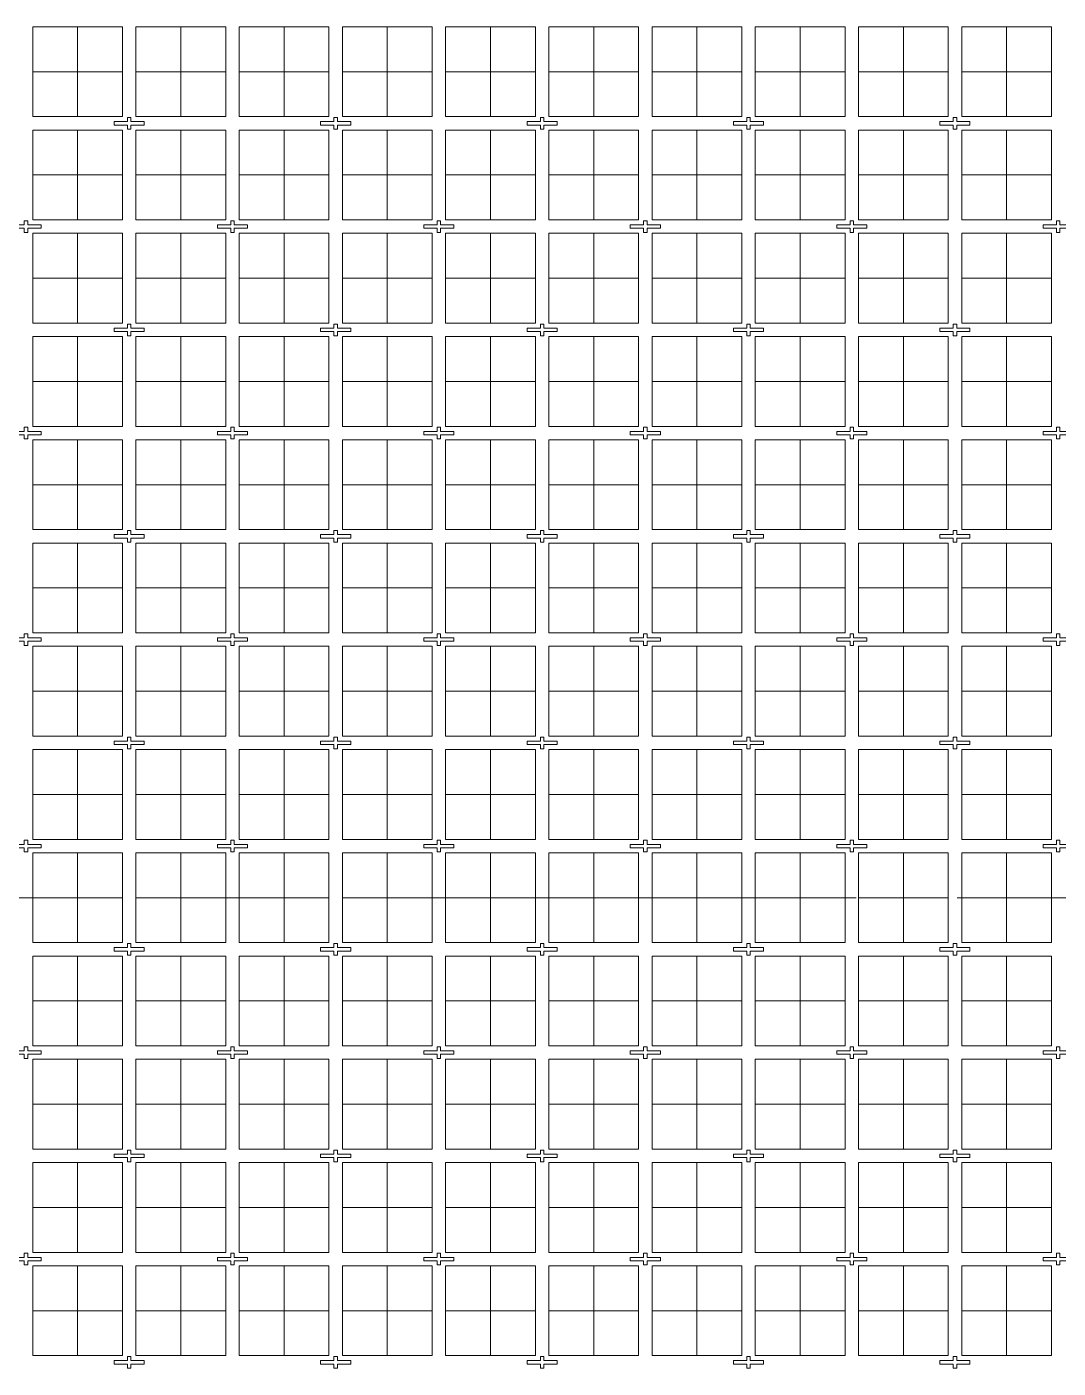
# Model space of a CAD drawing. Extents: x 1030 to 1169, y -270 to -166.
# Drawn here: x 1121.41 to 1144.39, y -235.06 to -205.18 of the extents above; entities that cross this region are included whole.
import ezdxf

# ---------------------------------------------------------------- set-up
doc = ezdxf.new("R2010")
doc.units = 0
doc.header["$LTSCALE"] = 3
doc.header["$MEASUREMENT"] = 0
for name, pattern in [('CENTER', [2, 1.25, -0.25, 0.25, -0.25]), ('HIDDEN', [0.375, 0.25, -0.125]), ('PHANTOM', [2.5, 1.25, -0.25, 0.25, -0.25, 0.25, -0.25])]:
    doc.linetypes.add(name, pattern=pattern)
for name, color, linetype, lineweight in [('CLIN', 1, 'CENTER', 15), ('FULL METAL', 33, 'HIDDEN', 15), ('PHANTOM', 5, 'PHANTOM', 15)]:
    doc.layers.add(name, color=color, linetype=linetype, lineweight=lineweight)

msp = doc.modelspace()

# ---------------------------------------------------------------- linework, layer by layer
at = {"layer": 'CLIN'}
for p, q in [((1122.5382, -205.1839), (1122.5382, -207.1839)), ((1124.8382, -205.1839), (1124.8382, -207.1839)), ((1127.1382, -205.1839), (1127.1382, -207.1839)), ((1129.4382, -205.1839), (1129.4382, -207.1839)), ((1131.7382, -205.1839), (1131.7382, -207.1839)), ((1134.0382, -205.1839), (1134.0382, -207.1839)), ((1136.3382, -205.1839), (1136.3382, -207.1839)), ((1138.6382, -205.1839), (1138.6382, -207.1839)), ((1140.9382, -205.1839), (1140.9382, -207.1839)), ((1143.2382, -205.1839), (1143.2382, -207.1839)), ((1123.5382, -206.1839), (1121.5382, -206.1839)), ((1125.8382, -206.1839), (1123.8382, -206.1839)), ((1128.1382, -206.1839), (1126.1382, -206.1839)), ((1130.4382, -206.1839), (1128.4382, -206.1839)), ((1132.7382, -206.1839), (1130.7382, -206.1839)), ((1135.0382, -206.1839), (1133.0382, -206.1839)), ((1137.3382, -206.1839), (1135.3382, -206.1839)), ((1139.6382, -206.1839), (1137.6382, -206.1839)), ((1141.9382, -206.1839), (1139.9382, -206.1839)), ((1144.2382, -206.1839), (1142.2382, -206.1839)), ((1122.5382, -207.4839), (1122.5382, -209.4839)), ((1124.8382, -207.4839), (1124.8382, -209.4839)), ((1127.1382, -207.4839), (1127.1382, -209.4839)), ((1129.4382, -207.4839), (1129.4382, -209.4839)), ((1131.7382, -207.4839), (1131.7382, -209.4839)), ((1134.0382, -207.4839), (1134.0382, -209.4839)), ((1136.3382, -207.4839), (1136.3382, -209.4839)), ((1138.6382, -207.4839), (1138.6382, -209.4839)), ((1140.9382, -207.4839), (1140.9382, -209.4839)), ((1143.2382, -207.4839), (1143.2382, -209.4839)), ((1123.5382, -208.4839), (1121.5382, -208.4839)), ((1125.8382, -208.4839), (1123.8382, -208.4839)), ((1128.1382, -208.4839), (1126.1382, -208.4839)), ((1130.4382, -208.4839), (1128.4382, -208.4839)), ((1132.7382, -208.4839), (1130.7382, -208.4839)), ((1135.0382, -208.4839), (1133.0382, -208.4839)), ((1137.3382, -208.4839), (1135.3382, -208.4839)), ((1139.6382, -208.4839), (1137.6382, -208.4839)), ((1141.9382, -208.4839), (1139.9382, -208.4839)), ((1144.2382, -208.4839), (1142.2382, -208.4839)), ((1122.5382, -209.7839), (1122.5382, -211.7839)), ((1124.8382, -209.7839), (1124.8382, -211.7839)), ((1127.1382, -209.7839), (1127.1382, -211.7839)), ((1129.4382, -209.7839), (1129.4382, -211.7839)), ((1131.7382, -209.7839), (1131.7382, -211.7839)), ((1134.0382, -209.7839), (1134.0382, -211.7839)), ((1136.3382, -209.7839), (1136.3382, -211.7839)), ((1138.6382, -209.7839), (1138.6382, -211.7839)), ((1140.9382, -209.7839), (1140.9382, -211.7839)), ((1143.2382, -209.7839), (1143.2382, -211.7839)), ((1123.5382, -210.7839), (1121.5382, -210.7839)), ((1125.8382, -210.7839), (1123.8382, -210.7839)), ((1128.1382, -210.7839), (1126.1382, -210.7839)), ((1130.4382, -210.7839), (1128.4382, -210.7839)), ((1132.7382, -210.7839), (1130.7382, -210.7839)), ((1135.0382, -210.7839), (1133.0382, -210.7839)), ((1137.3382, -210.7839), (1135.3382, -210.7839)), ((1139.6382, -210.7839), (1137.6382, -210.7839)), ((1141.9382, -210.7839), (1139.9382, -210.7839)), ((1144.2382, -210.7839), (1142.2382, -210.7839)), ((1122.5382, -212.0839), (1122.5382, -214.0839)), ((1124.8382, -212.0839), (1124.8382, -214.0839)), ((1127.1382, -212.0839), (1127.1382, -214.0839)), ((1129.4382, -212.0839), (1129.4382, -214.0839)), ((1131.7382, -212.0839), (1131.7382, -214.0839)), ((1134.0382, -212.0839), (1134.0382, -214.0839)), ((1136.3382, -212.0839), (1136.3382, -214.0839)), ((1138.6382, -212.0839), (1138.6382, -214.0839)), ((1140.9382, -212.0839), (1140.9382, -214.0839)), ((1143.2382, -212.0839), (1143.2382, -214.0839)), ((1123.5382, -213.0839), (1121.5382, -213.0839)), ((1125.8382, -213.0839), (1123.8382, -213.0839)), ((1128.1382, -213.0839), (1126.1382, -213.0839)), ((1130.4382, -213.0839), (1128.4382, -213.0839)), ((1132.7382, -213.0839), (1130.7382, -213.0839)), ((1135.0382, -213.0839), (1133.0382, -213.0839)), ((1137.3382, -213.0839), (1135.3382, -213.0839)), ((1139.6382, -213.0839), (1137.6382, -213.0839)), ((1141.9382, -213.0839), (1139.9382, -213.0839)), ((1144.2382, -213.0839), (1142.2382, -213.0839)), ((1122.5382, -214.3839), (1122.5382, -216.3839)), ((1124.8382, -214.3839), (1124.8382, -216.3839)), ((1127.1382, -214.3839), (1127.1382, -216.3839)), ((1129.4382, -214.3839), (1129.4382, -216.3839)), ((1131.7382, -214.3839), (1131.7382, -216.3839)), ((1134.0382, -214.3839), (1134.0382, -216.3839)), ((1136.3382, -214.3839), (1136.3382, -216.3839)), ((1138.6382, -214.3839), (1138.6382, -216.3839)), ((1140.9382, -214.3839), (1140.9382, -216.3839)), ((1143.2382, -214.3839), (1143.2382, -216.3839)), ((1123.5382, -215.3839), (1121.5382, -215.3839)), ((1125.8382, -215.3839), (1123.8382, -215.3839)), ((1128.1382, -215.3839), (1126.1382, -215.3839)), ((1130.4382, -215.3839), (1128.4382, -215.3839)), ((1132.7382, -215.3839), (1130.7382, -215.3839)), ((1135.0382, -215.3839), (1133.0382, -215.3839)), ((1137.3382, -215.3839), (1135.3382, -215.3839)), ((1139.6382, -215.3839), (1137.6382, -215.3839)), ((1141.9382, -215.3839), (1139.9382, -215.3839)), ((1144.2382, -215.3839), (1142.2382, -215.3839)), ((1122.5382, -216.6839), (1122.5382, -218.6839)), ((1124.8382, -216.6839), (1124.8382, -218.6839)), ((1127.1382, -216.6839), (1127.1382, -218.6839)), ((1129.4382, -216.6839), (1129.4382, -218.6839)), ((1131.7382, -216.6839), (1131.7382, -218.6839)), ((1134.0382, -216.6839), (1134.0382, -218.6839)), ((1136.3382, -216.6839), (1136.3382, -218.6839)), ((1138.6382, -216.6839), (1138.6382, -218.6839)), ((1140.9382, -216.6839), (1140.9382, -218.6839)), ((1143.2382, -216.6839), (1143.2382, -218.6839)), ((1123.5382, -217.6839), (1121.5382, -217.6839)), ((1125.8382, -217.6839), (1123.8382, -217.6839)), ((1128.1382, -217.6839), (1126.1382, -217.6839)), ((1130.4382, -217.6839), (1128.4382, -217.6839)), ((1132.7382, -217.6839), (1130.7382, -217.6839)), ((1135.0382, -217.6839), (1133.0382, -217.6839)), ((1137.3382, -217.6839), (1135.3382, -217.6839)), ((1139.6382, -217.6839), (1137.6382, -217.6839)), ((1141.9382, -217.6839), (1139.9382, -217.6839)), ((1144.2382, -217.6839), (1142.2382, -217.6839)), ((1122.5382, -218.9839), (1122.5382, -220.9839)), ((1124.8382, -218.9839), (1124.8382, -220.9839)), ((1127.1382, -218.9839), (1127.1382, -220.9839)), ((1129.4382, -218.9839), (1129.4382, -220.9839)), ((1131.7382, -218.9839), (1131.7382, -220.9839)), ((1134.0382, -218.9839), (1134.0382, -220.9839)), ((1136.3382, -218.9839), (1136.3382, -220.9839)), ((1138.6382, -218.9839), (1138.6382, -220.9839)), ((1140.9382, -218.9839), (1140.9382, -220.9839)), ((1143.2382, -218.9839), (1143.2382, -220.9839)), ((1123.5382, -219.9839), (1121.5382, -219.9839)), ((1125.8382, -219.9839), (1123.8382, -219.9839)), ((1128.1382, -219.9839), (1126.1382, -219.9839)), ((1130.4382, -219.9839), (1128.4382, -219.9839)), ((1132.7382, -219.9839), (1130.7382, -219.9839)), ((1135.0382, -219.9839), (1133.0382, -219.9839)), ((1137.3382, -219.9839), (1135.3382, -219.9839)), ((1139.6382, -219.9839), (1137.6382, -219.9839)), ((1141.9382, -219.9839), (1139.9382, -219.9839)), ((1144.2382, -219.9839), (1142.2382, -219.9839)), ((1122.5382, -221.2839), (1122.5382, -223.2839)), ((1124.8382, -221.2839), (1124.8382, -223.2839)), ((1127.1382, -221.2839), (1127.1382, -223.2839)), ((1129.4382, -221.2839), (1129.4382, -223.2839)), ((1131.7382, -221.2839), (1131.7382, -223.2839)), ((1134.0382, -221.2839), (1134.0382, -223.2839)), ((1136.3382, -221.2839), (1136.3382, -223.2839)), ((1138.6382, -221.2839), (1138.6382, -223.2839)), ((1140.9382, -221.2839), (1140.9382, -223.2839)), ((1143.2382, -221.2839), (1143.2382, -223.2839)), ((1123.5382, -222.2839), (1121.5382, -222.2839)), ((1125.8382, -222.2839), (1123.8382, -222.2839)), ((1128.1382, -222.2839), (1126.1382, -222.2839)), ((1130.4382, -222.2839), (1128.4382, -222.2839)), ((1132.7382, -222.2839), (1130.7382, -222.2839)), ((1135.0382, -222.2839), (1133.0382, -222.2839)), ((1137.3382, -222.2839), (1135.3382, -222.2839)), ((1139.6382, -222.2839), (1137.6382, -222.2839)), ((1141.9382, -222.2839), (1139.9382, -222.2839)), ((1144.2382, -222.2839), (1142.2382, -222.2839)), ((1122.5382, -223.5839), (1122.5382, -225.5839)), ((1124.8382, -223.5839), (1124.8382, -225.5839)), ((1127.1382, -223.5839), (1127.1382, -225.5839)), ((1129.4382, -223.5839), (1129.4382, -225.5839)), ((1131.7382, -223.5839), (1131.7382, -225.5839)), ((1134.0382, -223.5839), (1134.0382, -225.5839)), ((1136.3382, -223.5839), (1136.3382, -225.5839)), ((1138.6382, -223.5839), (1138.6382, -225.5839)), ((1140.9382, -223.5839), (1140.9382, -225.5839)), ((1143.2382, -223.5839), (1143.2382, -225.5839)), ((1157.8882, -224.5839), (1038.8882, -224.5839)), ((1123.5382, -224.5839), (1121.5382, -224.5839)), ((1125.8382, -224.5839), (1123.8382, -224.5839)), ((1128.1382, -224.5839), (1126.1382, -224.5839)), ((1130.4382, -224.5839), (1128.4382, -224.5839)), ((1132.7382, -224.5839), (1130.7382, -224.5839)), ((1135.0382, -224.5839), (1133.0382, -224.5839)), ((1137.3382, -224.5839), (1135.3382, -224.5839)), ((1139.6382, -224.5839), (1137.6382, -224.5839)), ((1141.9382, -224.5839), (1139.9382, -224.5839)), ((1144.2382, -224.5839), (1142.2382, -224.5839)), ((1122.5382, -227.8839), (1122.5382, -225.8839)), ((1124.8382, -227.8839), (1124.8382, -225.8839)), ((1127.1382, -227.8839), (1127.1382, -225.8839)), ((1129.4382, -227.8839), (1129.4382, -225.8839)), ((1131.7382, -227.8839), (1131.7382, -225.8839)), ((1134.0382, -227.8839), (1134.0382, -225.8839)), ((1136.3382, -227.8839), (1136.3382, -225.8839)), ((1138.6382, -227.8839), (1138.6382, -225.8839)), ((1140.9382, -227.8839), (1140.9382, -225.8839)), ((1143.2382, -227.8839), (1143.2382, -225.8839)), ((1123.5382, -226.8839), (1121.5382, -226.8839)), ((1125.8382, -226.8839), (1123.8382, -226.8839)), ((1128.1382, -226.8839), (1126.1382, -226.8839)), ((1130.4382, -226.8839), (1128.4382, -226.8839)), ((1132.7382, -226.8839), (1130.7382, -226.8839)), ((1135.0382, -226.8839), (1133.0382, -226.8839)), ((1137.3382, -226.8839), (1135.3382, -226.8839)), ((1139.6382, -226.8839), (1137.6382, -226.8839)), ((1141.9382, -226.8839), (1139.9382, -226.8839)), ((1144.2382, -226.8839), (1142.2382, -226.8839)), ((1122.5382, -230.1839), (1122.5382, -228.1839)), ((1124.8382, -230.1839), (1124.8382, -228.1839)), ((1127.1382, -230.1839), (1127.1382, -228.1839)), ((1129.4382, -230.1839), (1129.4382, -228.1839)), ((1131.7382, -230.1839), (1131.7382, -228.1839)), ((1134.0382, -230.1839), (1134.0382, -228.1839)), ((1136.3382, -230.1839), (1136.3382, -228.1839)), ((1138.6382, -230.1839), (1138.6382, -228.1839)), ((1140.9382, -230.1839), (1140.9382, -228.1839)), ((1143.2382, -230.1839), (1143.2382, -228.1839)), ((1123.5382, -229.1839), (1121.5382, -229.1839)), ((1125.8382, -229.1839), (1123.8382, -229.1839)), ((1128.1382, -229.1839), (1126.1382, -229.1839)), ((1130.4382, -229.1839), (1128.4382, -229.1839)), ((1132.7382, -229.1839), (1130.7382, -229.1839)), ((1135.0382, -229.1839), (1133.0382, -229.1839)), ((1137.3382, -229.1839), (1135.3382, -229.1839)), ((1139.6382, -229.1839), (1137.6382, -229.1839)), ((1141.9382, -229.1839), (1139.9382, -229.1839)), ((1144.2382, -229.1839), (1142.2382, -229.1839)), ((1122.5382, -232.4839), (1122.5382, -230.4839)), ((1124.8382, -232.4839), (1124.8382, -230.4839)), ((1127.1382, -232.4839), (1127.1382, -230.4839)), ((1129.4382, -232.4839), (1129.4382, -230.4839)), ((1131.7382, -232.4839), (1131.7382, -230.4839)), ((1134.0382, -232.4839), (1134.0382, -230.4839)), ((1136.3382, -232.4839), (1136.3382, -230.4839)), ((1138.6382, -232.4839), (1138.6382, -230.4839)), ((1140.9382, -232.4839), (1140.9382, -230.4839)), ((1143.2382, -232.4839), (1143.2382, -230.4839)), ((1123.5382, -231.4839), (1121.5382, -231.4839)), ((1125.8382, -231.4839), (1123.8382, -231.4839)), ((1128.1382, -231.4839), (1126.1382, -231.4839)), ((1130.4382, -231.4839), (1128.4382, -231.4839)), ((1132.7382, -231.4839), (1130.7382, -231.4839)), ((1135.0382, -231.4839), (1133.0382, -231.4839)), ((1137.3382, -231.4839), (1135.3382, -231.4839)), ((1139.6382, -231.4839), (1137.6382, -231.4839)), ((1141.9382, -231.4839), (1139.9382, -231.4839)), ((1144.2382, -231.4839), (1142.2382, -231.4839)), ((1122.5382, -234.7839), (1122.5382, -232.7839)), ((1124.8382, -234.7839), (1124.8382, -232.7839)), ((1127.1382, -234.7839), (1127.1382, -232.7839)), ((1129.4382, -234.7839), (1129.4382, -232.7839)), ((1131.7382, -234.7839), (1131.7382, -232.7839)), ((1134.0382, -234.7839), (1134.0382, -232.7839)), ((1136.3382, -234.7839), (1136.3382, -232.7839)), ((1138.6382, -234.7839), (1138.6382, -232.7839)), ((1140.9382, -234.7839), (1140.9382, -232.7839)), ((1143.2382, -234.7839), (1143.2382, -232.7839)), ((1123.5382, -233.7839), (1121.5382, -233.7839)), ((1125.8382, -233.7839), (1123.8382, -233.7839)), ((1128.1382, -233.7839), (1126.1382, -233.7839)), ((1130.4382, -233.7839), (1128.4382, -233.7839)), ((1132.7382, -233.7839), (1130.7382, -233.7839)), ((1135.0382, -233.7839), (1133.0382, -233.7839)), ((1137.3382, -233.7839), (1135.3382, -233.7839)), ((1139.6382, -233.7839), (1137.6382, -233.7839)), ((1141.9382, -233.7839), (1139.9382, -233.7839)), ((1144.2382, -233.7839), (1142.2382, -233.7839))]:
    msp.add_line(p, q, dxfattribs=at)
at = {"layer": 'FULL METAL'}
for points in [[(1123.3532, -207.3719), (1123.6502, -207.3719), (1123.6502, -207.4639), (1123.7262, -207.4639), (1123.7262, -207.3719), (1124.0232, -207.3719), (1124.0232, -207.2959), (1123.7262, -207.2959), (1123.7262, -207.2039), (1123.6502, -207.2039), (1123.6502, -207.2959), (1123.3532, -207.2959)], [(1127.9532, -207.3719), (1128.2502, -207.3719), (1128.2502, -207.4639), (1128.3262, -207.4639), (1128.3262, -207.3719), (1128.6232, -207.3719), (1128.6232, -207.2959), (1128.3262, -207.2959), (1128.3262, -207.2039), (1128.2502, -207.2039), (1128.2502, -207.2959), (1127.9532, -207.2959)], [(1132.5532, -207.3719), (1132.8502, -207.3719), (1132.8502, -207.4639), (1132.9262, -207.4639), (1132.9262, -207.3719), (1133.2232, -207.3719), (1133.2232, -207.2959), (1132.9262, -207.2959), (1132.9262, -207.2039), (1132.8502, -207.2039), (1132.8502, -207.2959), (1132.5532, -207.2959)], [(1137.1532, -207.3719), (1137.4502, -207.3719), (1137.4502, -207.4639), (1137.5262, -207.4639), (1137.5262, -207.3719), (1137.8232, -207.3719), (1137.8232, -207.2959), (1137.5262, -207.2959), (1137.5262, -207.2039), (1137.4502, -207.2039), (1137.4502, -207.2959), (1137.1532, -207.2959)], [(1141.7532, -207.3719), (1142.0502, -207.3719), (1142.0502, -207.4639), (1142.1262, -207.4639), (1142.1262, -207.3719), (1142.4232, -207.3719), (1142.4232, -207.2959), (1142.1262, -207.2959), (1142.1262, -207.2039), (1142.0502, -207.2039), (1142.0502, -207.2959), (1141.7532, -207.2959)], [(1121.0532, -209.6719), (1121.3502, -209.6719), (1121.3502, -209.7639), (1121.4262, -209.7639), (1121.4262, -209.6719), (1121.7232, -209.6719), (1121.7232, -209.5959), (1121.4262, -209.5959), (1121.4262, -209.5039), (1121.3502, -209.5039), (1121.3502, -209.5959), (1121.0532, -209.5959)], [(1125.6532, -209.6719), (1125.9502, -209.6719), (1125.9502, -209.7639), (1126.0262, -209.7639), (1126.0262, -209.6719), (1126.3232, -209.6719), (1126.3232, -209.5959), (1126.0262, -209.5959), (1126.0262, -209.5039), (1125.9502, -209.5039), (1125.9502, -209.5959), (1125.6532, -209.5959)], [(1130.2532, -209.6719), (1130.5502, -209.6719), (1130.5502, -209.7639), (1130.6262, -209.7639), (1130.6262, -209.6719), (1130.9232, -209.6719), (1130.9232, -209.5959), (1130.6262, -209.5959), (1130.6262, -209.5039), (1130.5502, -209.5039), (1130.5502, -209.5959), (1130.2532, -209.5959)], [(1134.8532, -209.6719), (1135.1502, -209.6719), (1135.1502, -209.7639), (1135.2262, -209.7639), (1135.2262, -209.6719), (1135.5232, -209.6719), (1135.5232, -209.5959), (1135.2262, -209.5959), (1135.2262, -209.5039), (1135.1502, -209.5039), (1135.1502, -209.5959), (1134.8532, -209.5959)], [(1139.4532, -209.6719), (1139.7502, -209.6719), (1139.7502, -209.7639), (1139.8262, -209.7639), (1139.8262, -209.6719), (1140.1232, -209.6719), (1140.1232, -209.5959), (1139.8262, -209.5959), (1139.8262, -209.5039), (1139.7502, -209.5039), (1139.7502, -209.5959), (1139.4532, -209.5959)], [(1144.0532, -209.6719), (1144.3502, -209.6719), (1144.3502, -209.7639), (1144.4262, -209.7639), (1144.4262, -209.6719), (1144.7232, -209.6719), (1144.7232, -209.5959), (1144.4262, -209.5959), (1144.4262, -209.5039), (1144.3502, -209.5039), (1144.3502, -209.5959), (1144.0532, -209.5959)], [(1123.3532, -211.9719), (1123.6502, -211.9719), (1123.6502, -212.0639), (1123.7262, -212.0639), (1123.7262, -211.9719), (1124.0232, -211.9719), (1124.0232, -211.8959), (1123.7262, -211.8959), (1123.7262, -211.8039), (1123.6502, -211.8039), (1123.6502, -211.8959), (1123.3532, -211.8959)], [(1127.9532, -211.9719), (1128.2502, -211.9719), (1128.2502, -212.0639), (1128.3262, -212.0639), (1128.3262, -211.9719), (1128.6232, -211.9719), (1128.6232, -211.8959), (1128.3262, -211.8959), (1128.3262, -211.8039), (1128.2502, -211.8039), (1128.2502, -211.8959), (1127.9532, -211.8959)], [(1132.5532, -211.9719), (1132.8502, -211.9719), (1132.8502, -212.0639), (1132.9262, -212.0639), (1132.9262, -211.9719), (1133.2232, -211.9719), (1133.2232, -211.8959), (1132.9262, -211.8959), (1132.9262, -211.8039), (1132.8502, -211.8039), (1132.8502, -211.8959), (1132.5532, -211.8959)], [(1137.1532, -211.9719), (1137.4502, -211.9719), (1137.4502, -212.0639), (1137.5262, -212.0639), (1137.5262, -211.9719), (1137.8232, -211.9719), (1137.8232, -211.8959), (1137.5262, -211.8959), (1137.5262, -211.8039), (1137.4502, -211.8039), (1137.4502, -211.8959), (1137.1532, -211.8959)], [(1141.7532, -211.9719), (1142.0502, -211.9719), (1142.0502, -212.0639), (1142.1262, -212.0639), (1142.1262, -211.9719), (1142.4232, -211.9719), (1142.4232, -211.8959), (1142.1262, -211.8959), (1142.1262, -211.8039), (1142.0502, -211.8039), (1142.0502, -211.8959), (1141.7532, -211.8959)], [(1121.0532, -214.2719), (1121.3502, -214.2719), (1121.3502, -214.3639), (1121.4262, -214.3639), (1121.4262, -214.2719), (1121.7232, -214.2719), (1121.7232, -214.1959), (1121.4262, -214.1959), (1121.4262, -214.1039), (1121.3502, -214.1039), (1121.3502, -214.1959), (1121.0532, -214.1959)], [(1125.6532, -214.2719), (1125.9502, -214.2719), (1125.9502, -214.3639), (1126.0262, -214.3639), (1126.0262, -214.2719), (1126.3232, -214.2719), (1126.3232, -214.1959), (1126.0262, -214.1959), (1126.0262, -214.1039), (1125.9502, -214.1039), (1125.9502, -214.1959), (1125.6532, -214.1959)], [(1130.2532, -214.2719), (1130.5502, -214.2719), (1130.5502, -214.3639), (1130.6262, -214.3639), (1130.6262, -214.2719), (1130.9232, -214.2719), (1130.9232, -214.1959), (1130.6262, -214.1959), (1130.6262, -214.1039), (1130.5502, -214.1039), (1130.5502, -214.1959), (1130.2532, -214.1959)], [(1134.8532, -214.2719), (1135.1502, -214.2719), (1135.1502, -214.3639), (1135.2262, -214.3639), (1135.2262, -214.2719), (1135.5232, -214.2719), (1135.5232, -214.1959), (1135.2262, -214.1959), (1135.2262, -214.1039), (1135.1502, -214.1039), (1135.1502, -214.1959), (1134.8532, -214.1959)], [(1139.4532, -214.2719), (1139.7502, -214.2719), (1139.7502, -214.3639), (1139.8262, -214.3639), (1139.8262, -214.2719), (1140.1232, -214.2719), (1140.1232, -214.1959), (1139.8262, -214.1959), (1139.8262, -214.1039), (1139.7502, -214.1039), (1139.7502, -214.1959), (1139.4532, -214.1959)], [(1144.0532, -214.2719), (1144.3502, -214.2719), (1144.3502, -214.3639), (1144.4262, -214.3639), (1144.4262, -214.2719), (1144.7232, -214.2719), (1144.7232, -214.1959), (1144.4262, -214.1959), (1144.4262, -214.1039), (1144.3502, -214.1039), (1144.3502, -214.1959), (1144.0532, -214.1959)], [(1123.3532, -216.5719), (1123.6502, -216.5719), (1123.6502, -216.6639), (1123.7262, -216.6639), (1123.7262, -216.5719), (1124.0232, -216.5719), (1124.0232, -216.4959), (1123.7262, -216.4959), (1123.7262, -216.4039), (1123.6502, -216.4039), (1123.6502, -216.4959), (1123.3532, -216.4959)], [(1127.9532, -216.5719), (1128.2502, -216.5719), (1128.2502, -216.6639), (1128.3262, -216.6639), (1128.3262, -216.5719), (1128.6232, -216.5719), (1128.6232, -216.4959), (1128.3262, -216.4959), (1128.3262, -216.4039), (1128.2502, -216.4039), (1128.2502, -216.4959), (1127.9532, -216.4959)], [(1132.5532, -216.5719), (1132.8502, -216.5719), (1132.8502, -216.6639), (1132.9262, -216.6639), (1132.9262, -216.5719), (1133.2232, -216.5719), (1133.2232, -216.4959), (1132.9262, -216.4959), (1132.9262, -216.4039), (1132.8502, -216.4039), (1132.8502, -216.4959), (1132.5532, -216.4959)], [(1137.1532, -216.5719), (1137.4502, -216.5719), (1137.4502, -216.6639), (1137.5262, -216.6639), (1137.5262, -216.5719), (1137.8232, -216.5719), (1137.8232, -216.4959), (1137.5262, -216.4959), (1137.5262, -216.4039), (1137.4502, -216.4039), (1137.4502, -216.4959), (1137.1532, -216.4959)], [(1141.7532, -216.5719), (1142.0502, -216.5719), (1142.0502, -216.6639), (1142.1262, -216.6639), (1142.1262, -216.5719), (1142.4232, -216.5719), (1142.4232, -216.4959), (1142.1262, -216.4959), (1142.1262, -216.4039), (1142.0502, -216.4039), (1142.0502, -216.4959), (1141.7532, -216.4959)], [(1121.0532, -218.8719), (1121.3502, -218.8719), (1121.3502, -218.9639), (1121.4262, -218.9639), (1121.4262, -218.8719), (1121.7232, -218.8719), (1121.7232, -218.7959), (1121.4262, -218.7959), (1121.4262, -218.7039), (1121.3502, -218.7039), (1121.3502, -218.7959), (1121.0532, -218.7959)], [(1125.6532, -218.8719), (1125.9502, -218.8719), (1125.9502, -218.9639), (1126.0262, -218.9639), (1126.0262, -218.8719), (1126.3232, -218.8719), (1126.3232, -218.7959), (1126.0262, -218.7959), (1126.0262, -218.7039), (1125.9502, -218.7039), (1125.9502, -218.7959), (1125.6532, -218.7959)], [(1130.2532, -218.8719), (1130.5502, -218.8719), (1130.5502, -218.9639), (1130.6262, -218.9639), (1130.6262, -218.8719), (1130.9232, -218.8719), (1130.9232, -218.7959), (1130.6262, -218.7959), (1130.6262, -218.7039), (1130.5502, -218.7039), (1130.5502, -218.7959), (1130.2532, -218.7959)], [(1134.8532, -218.8719), (1135.1502, -218.8719), (1135.1502, -218.9639), (1135.2262, -218.9639), (1135.2262, -218.8719), (1135.5232, -218.8719), (1135.5232, -218.7959), (1135.2262, -218.7959), (1135.2262, -218.7039), (1135.1502, -218.7039), (1135.1502, -218.7959), (1134.8532, -218.7959)], [(1139.4532, -218.8719), (1139.7502, -218.8719), (1139.7502, -218.9639), (1139.8262, -218.9639), (1139.8262, -218.8719), (1140.1232, -218.8719), (1140.1232, -218.7959), (1139.8262, -218.7959), (1139.8262, -218.7039), (1139.7502, -218.7039), (1139.7502, -218.7959), (1139.4532, -218.7959)], [(1144.0532, -218.8719), (1144.3502, -218.8719), (1144.3502, -218.9639), (1144.4262, -218.9639), (1144.4262, -218.8719), (1144.7232, -218.8719), (1144.7232, -218.7959), (1144.4262, -218.7959), (1144.4262, -218.7039), (1144.3502, -218.7039), (1144.3502, -218.7959), (1144.0532, -218.7959)], [(1123.3532, -221.1719), (1123.6502, -221.1719), (1123.6502, -221.2639), (1123.7262, -221.2639), (1123.7262, -221.1719), (1124.0232, -221.1719), (1124.0232, -221.0959), (1123.7262, -221.0959), (1123.7262, -221.0039), (1123.6502, -221.0039), (1123.6502, -221.0959), (1123.3532, -221.0959)], [(1127.9532, -221.1719), (1128.2502, -221.1719), (1128.2502, -221.2639), (1128.3262, -221.2639), (1128.3262, -221.1719), (1128.6232, -221.1719), (1128.6232, -221.0959), (1128.3262, -221.0959), (1128.3262, -221.0039), (1128.2502, -221.0039), (1128.2502, -221.0959), (1127.9532, -221.0959)], [(1132.5532, -221.1719), (1132.8502, -221.1719), (1132.8502, -221.2639), (1132.9262, -221.2639), (1132.9262, -221.1719), (1133.2232, -221.1719), (1133.2232, -221.0959), (1132.9262, -221.0959), (1132.9262, -221.0039), (1132.8502, -221.0039), (1132.8502, -221.0959), (1132.5532, -221.0959)], [(1137.1532, -221.1719), (1137.4502, -221.1719), (1137.4502, -221.2639), (1137.5262, -221.2639), (1137.5262, -221.1719), (1137.8232, -221.1719), (1137.8232, -221.0959), (1137.5262, -221.0959), (1137.5262, -221.0039), (1137.4502, -221.0039), (1137.4502, -221.0959), (1137.1532, -221.0959)], [(1141.7532, -221.1719), (1142.0502, -221.1719), (1142.0502, -221.2639), (1142.1262, -221.2639), (1142.1262, -221.1719), (1142.4232, -221.1719), (1142.4232, -221.0959), (1142.1262, -221.0959), (1142.1262, -221.0039), (1142.0502, -221.0039), (1142.0502, -221.0959), (1141.7532, -221.0959)], [(1121.0532, -223.4719), (1121.3502, -223.4719), (1121.3502, -223.5639), (1121.4262, -223.5639), (1121.4262, -223.4719), (1121.7232, -223.4719), (1121.7232, -223.3959), (1121.4262, -223.3959), (1121.4262, -223.3039), (1121.3502, -223.3039), (1121.3502, -223.3959), (1121.0532, -223.3959)], [(1125.6532, -223.4719), (1125.9502, -223.4719), (1125.9502, -223.5639), (1126.0262, -223.5639), (1126.0262, -223.4719), (1126.3232, -223.4719), (1126.3232, -223.3959), (1126.0262, -223.3959), (1126.0262, -223.3039), (1125.9502, -223.3039), (1125.9502, -223.3959), (1125.6532, -223.3959)], [(1130.2532, -223.4719), (1130.5502, -223.4719), (1130.5502, -223.5639), (1130.6262, -223.5639), (1130.6262, -223.4719), (1130.9232, -223.4719), (1130.9232, -223.3959), (1130.6262, -223.3959), (1130.6262, -223.3039), (1130.5502, -223.3039), (1130.5502, -223.3959), (1130.2532, -223.3959)], [(1134.8532, -223.4719), (1135.1502, -223.4719), (1135.1502, -223.5639), (1135.2262, -223.5639), (1135.2262, -223.4719), (1135.5232, -223.4719), (1135.5232, -223.3959), (1135.2262, -223.3959), (1135.2262, -223.3039), (1135.1502, -223.3039), (1135.1502, -223.3959), (1134.8532, -223.3959)], [(1139.4532, -223.4719), (1139.7502, -223.4719), (1139.7502, -223.5639), (1139.8262, -223.5639), (1139.8262, -223.4719), (1140.1232, -223.4719), (1140.1232, -223.3959), (1139.8262, -223.3959), (1139.8262, -223.3039), (1139.7502, -223.3039), (1139.7502, -223.3959), (1139.4532, -223.3959)], [(1144.0532, -223.4719), (1144.3502, -223.4719), (1144.3502, -223.5639), (1144.4262, -223.5639), (1144.4262, -223.4719), (1144.7232, -223.4719), (1144.7232, -223.3959), (1144.4262, -223.3959), (1144.4262, -223.3039), (1144.3502, -223.3039), (1144.3502, -223.3959), (1144.0532, -223.3959)], [(1123.3532, -225.7719), (1123.6502, -225.7719), (1123.6502, -225.8639), (1123.7262, -225.8639), (1123.7262, -225.7719), (1124.0232, -225.7719), (1124.0232, -225.6959), (1123.7262, -225.6959), (1123.7262, -225.6039), (1123.6502, -225.6039), (1123.6502, -225.6959), (1123.3532, -225.6959)], [(1127.9532, -225.7719), (1128.2502, -225.7719), (1128.2502, -225.8639), (1128.3262, -225.8639), (1128.3262, -225.7719), (1128.6232, -225.7719), (1128.6232, -225.6959), (1128.3262, -225.6959), (1128.3262, -225.6039), (1128.2502, -225.6039), (1128.2502, -225.6959), (1127.9532, -225.6959)], [(1132.5532, -225.7719), (1132.8502, -225.7719), (1132.8502, -225.8639), (1132.9262, -225.8639), (1132.9262, -225.7719), (1133.2232, -225.7719), (1133.2232, -225.6959), (1132.9262, -225.6959), (1132.9262, -225.6039), (1132.8502, -225.6039), (1132.8502, -225.6959), (1132.5532, -225.6959)], [(1137.1532, -225.7719), (1137.4502, -225.7719), (1137.4502, -225.8639), (1137.5262, -225.8639), (1137.5262, -225.7719), (1137.8232, -225.7719), (1137.8232, -225.6959), (1137.5262, -225.6959), (1137.5262, -225.6039), (1137.4502, -225.6039), (1137.4502, -225.6959), (1137.1532, -225.6959)], [(1141.7532, -225.7719), (1142.0502, -225.7719), (1142.0502, -225.8639), (1142.1262, -225.8639), (1142.1262, -225.7719), (1142.4232, -225.7719), (1142.4232, -225.6959), (1142.1262, -225.6959), (1142.1262, -225.6039), (1142.0502, -225.6039), (1142.0502, -225.6959), (1141.7532, -225.6959)], [(1121.0532, -228.0719), (1121.3502, -228.0719), (1121.3502, -228.1639), (1121.4262, -228.1639), (1121.4262, -228.0719), (1121.7232, -228.0719), (1121.7232, -227.9959), (1121.4262, -227.9959), (1121.4262, -227.9039), (1121.3502, -227.9039), (1121.3502, -227.9959), (1121.0532, -227.9959)], [(1125.6532, -228.0719), (1125.9502, -228.0719), (1125.9502, -228.1639), (1126.0262, -228.1639), (1126.0262, -228.0719), (1126.3232, -228.0719), (1126.3232, -227.9959), (1126.0262, -227.9959), (1126.0262, -227.9039), (1125.9502, -227.9039), (1125.9502, -227.9959), (1125.6532, -227.9959)], [(1130.2532, -228.0719), (1130.5502, -228.0719), (1130.5502, -228.1639), (1130.6262, -228.1639), (1130.6262, -228.0719), (1130.9232, -228.0719), (1130.9232, -227.9959), (1130.6262, -227.9959), (1130.6262, -227.9039), (1130.5502, -227.9039), (1130.5502, -227.9959), (1130.2532, -227.9959)], [(1134.8532, -228.0719), (1135.1502, -228.0719), (1135.1502, -228.1639), (1135.2262, -228.1639), (1135.2262, -228.0719), (1135.5232, -228.0719), (1135.5232, -227.9959), (1135.2262, -227.9959), (1135.2262, -227.9039), (1135.1502, -227.9039), (1135.1502, -227.9959), (1134.8532, -227.9959)], [(1139.4532, -228.0719), (1139.7502, -228.0719), (1139.7502, -228.1639), (1139.8262, -228.1639), (1139.8262, -228.0719), (1140.1232, -228.0719), (1140.1232, -227.9959), (1139.8262, -227.9959), (1139.8262, -227.9039), (1139.7502, -227.9039), (1139.7502, -227.9959), (1139.4532, -227.9959)], [(1144.0532, -228.0719), (1144.3502, -228.0719), (1144.3502, -228.1639), (1144.4262, -228.1639), (1144.4262, -228.0719), (1144.7232, -228.0719), (1144.7232, -227.9959), (1144.4262, -227.9959), (1144.4262, -227.9039), (1144.3502, -227.9039), (1144.3502, -227.9959), (1144.0532, -227.9959)], [(1123.3532, -230.3719), (1123.6502, -230.3719), (1123.6502, -230.4639), (1123.7262, -230.4639), (1123.7262, -230.3719), (1124.0232, -230.3719), (1124.0232, -230.2959), (1123.7262, -230.2959), (1123.7262, -230.2039), (1123.6502, -230.2039), (1123.6502, -230.2959), (1123.3532, -230.2959)], [(1127.9532, -230.3719), (1128.2502, -230.3719), (1128.2502, -230.4639), (1128.3262, -230.4639), (1128.3262, -230.3719), (1128.6232, -230.3719), (1128.6232, -230.2959), (1128.3262, -230.2959), (1128.3262, -230.2039), (1128.2502, -230.2039), (1128.2502, -230.2959), (1127.9532, -230.2959)], [(1132.5532, -230.3719), (1132.8502, -230.3719), (1132.8502, -230.4639), (1132.9262, -230.4639), (1132.9262, -230.3719), (1133.2232, -230.3719), (1133.2232, -230.2959), (1132.9262, -230.2959), (1132.9262, -230.2039), (1132.8502, -230.2039), (1132.8502, -230.2959), (1132.5532, -230.2959)], [(1137.1532, -230.3719), (1137.4502, -230.3719), (1137.4502, -230.4639), (1137.5262, -230.4639), (1137.5262, -230.3719), (1137.8232, -230.3719), (1137.8232, -230.2959), (1137.5262, -230.2959), (1137.5262, -230.2039), (1137.4502, -230.2039), (1137.4502, -230.2959), (1137.1532, -230.2959)], [(1141.7532, -230.3719), (1142.0502, -230.3719), (1142.0502, -230.4639), (1142.1262, -230.4639), (1142.1262, -230.3719), (1142.4232, -230.3719), (1142.4232, -230.2959), (1142.1262, -230.2959), (1142.1262, -230.2039), (1142.0502, -230.2039), (1142.0502, -230.2959), (1141.7532, -230.2959)], [(1121.0532, -232.6719), (1121.3502, -232.6719), (1121.3502, -232.7639), (1121.4262, -232.7639), (1121.4262, -232.6719), (1121.7232, -232.6719), (1121.7232, -232.5959), (1121.4262, -232.5959), (1121.4262, -232.5039), (1121.3502, -232.5039), (1121.3502, -232.5959), (1121.0532, -232.5959)], [(1125.6532, -232.6719), (1125.9502, -232.6719), (1125.9502, -232.7639), (1126.0262, -232.7639), (1126.0262, -232.6719), (1126.3232, -232.6719), (1126.3232, -232.5959), (1126.0262, -232.5959), (1126.0262, -232.5039), (1125.9502, -232.5039), (1125.9502, -232.5959), (1125.6532, -232.5959)], [(1130.2532, -232.6719), (1130.5502, -232.6719), (1130.5502, -232.7639), (1130.6262, -232.7639), (1130.6262, -232.6719), (1130.9232, -232.6719), (1130.9232, -232.5959), (1130.6262, -232.5959), (1130.6262, -232.5039), (1130.5502, -232.5039), (1130.5502, -232.5959), (1130.2532, -232.5959)], [(1134.8532, -232.6719), (1135.1502, -232.6719), (1135.1502, -232.7639), (1135.2262, -232.7639), (1135.2262, -232.6719), (1135.5232, -232.6719), (1135.5232, -232.5959), (1135.2262, -232.5959), (1135.2262, -232.5039), (1135.1502, -232.5039), (1135.1502, -232.5959), (1134.8532, -232.5959)], [(1139.4532, -232.6719), (1139.7502, -232.6719), (1139.7502, -232.7639), (1139.8262, -232.7639), (1139.8262, -232.6719), (1140.1232, -232.6719), (1140.1232, -232.5959), (1139.8262, -232.5959), (1139.8262, -232.5039), (1139.7502, -232.5039), (1139.7502, -232.5959), (1139.4532, -232.5959)], [(1144.0532, -232.6719), (1144.3502, -232.6719), (1144.3502, -232.7639), (1144.4262, -232.7639), (1144.4262, -232.6719), (1144.7232, -232.6719), (1144.7232, -232.5959), (1144.4262, -232.5959), (1144.4262, -232.5039), (1144.3502, -232.5039), (1144.3502, -232.5959), (1144.0532, -232.5959)], [(1123.3532, -234.9719), (1123.6502, -234.9719), (1123.6502, -235.0639), (1123.7262, -235.0639), (1123.7262, -234.9719), (1124.0232, -234.9719), (1124.0232, -234.8959), (1123.7262, -234.8959), (1123.7262, -234.8039), (1123.6502, -234.8039), (1123.6502, -234.8959), (1123.3532, -234.8959)], [(1127.9532, -234.9719), (1128.2502, -234.9719), (1128.2502, -235.0639), (1128.3262, -235.0639), (1128.3262, -234.9719), (1128.6232, -234.9719), (1128.6232, -234.8959), (1128.3262, -234.8959), (1128.3262, -234.8039), (1128.2502, -234.8039), (1128.2502, -234.8959), (1127.9532, -234.8959)], [(1132.5532, -234.9719), (1132.8502, -234.9719), (1132.8502, -235.0639), (1132.9262, -235.0639), (1132.9262, -234.9719), (1133.2232, -234.9719), (1133.2232, -234.8959), (1132.9262, -234.8959), (1132.9262, -234.8039), (1132.8502, -234.8039), (1132.8502, -234.8959), (1132.5532, -234.8959)], [(1137.1532, -234.9719), (1137.4502, -234.9719), (1137.4502, -235.0639), (1137.5262, -235.0639), (1137.5262, -234.9719), (1137.8232, -234.9719), (1137.8232, -234.8959), (1137.5262, -234.8959), (1137.5262, -234.8039), (1137.4502, -234.8039), (1137.4502, -234.8959), (1137.1532, -234.8959)], [(1141.7532, -234.9719), (1142.0502, -234.9719), (1142.0502, -235.0639), (1142.1262, -235.0639), (1142.1262, -234.9719), (1142.4232, -234.9719), (1142.4232, -234.8959), (1142.1262, -234.8959), (1142.1262, -234.8039), (1142.0502, -234.8039), (1142.0502, -234.8959), (1141.7532, -234.8959)]]:
    msp.add_lwpolyline(points, close=True, dxfattribs=at)
at = {"layer": 'PHANTOM'}
for points in [[(1123.5382, -205.1839), (1121.5382, -205.1839), (1121.5382, -207.1839), (1123.5382, -207.1839)], [(1125.8382, -205.1839), (1123.8382, -205.1839), (1123.8382, -207.1839), (1125.8382, -207.1839)], [(1128.1382, -205.1839), (1126.1382, -205.1839), (1126.1382, -207.1839), (1128.1382, -207.1839)], [(1130.4382, -205.1839), (1128.4382, -205.1839), (1128.4382, -207.1839), (1130.4382, -207.1839)], [(1132.7382, -205.1839), (1130.7382, -205.1839), (1130.7382, -207.1839), (1132.7382, -207.1839)], [(1135.0382, -205.1839), (1133.0382, -205.1839), (1133.0382, -207.1839), (1135.0382, -207.1839)], [(1137.3382, -205.1839), (1135.3382, -205.1839), (1135.3382, -207.1839), (1137.3382, -207.1839)], [(1139.6382, -205.1839), (1137.6382, -205.1839), (1137.6382, -207.1839), (1139.6382, -207.1839)], [(1141.9382, -205.1839), (1139.9382, -205.1839), (1139.9382, -207.1839), (1141.9382, -207.1839)], [(1144.2382, -205.1839), (1142.2382, -205.1839), (1142.2382, -207.1839), (1144.2382, -207.1839)], [(1123.5382, -207.4839), (1121.5382, -207.4839), (1121.5382, -209.4839), (1123.5382, -209.4839)], [(1125.8382, -207.4839), (1123.8382, -207.4839), (1123.8382, -209.4839), (1125.8382, -209.4839)], [(1128.1382, -207.4839), (1126.1382, -207.4839), (1126.1382, -209.4839), (1128.1382, -209.4839)], [(1130.4382, -207.4839), (1128.4382, -207.4839), (1128.4382, -209.4839), (1130.4382, -209.4839)], [(1132.7382, -207.4839), (1130.7382, -207.4839), (1130.7382, -209.4839), (1132.7382, -209.4839)], [(1135.0382, -207.4839), (1133.0382, -207.4839), (1133.0382, -209.4839), (1135.0382, -209.4839)], [(1137.3382, -207.4839), (1135.3382, -207.4839), (1135.3382, -209.4839), (1137.3382, -209.4839)], [(1139.6382, -207.4839), (1137.6382, -207.4839), (1137.6382, -209.4839), (1139.6382, -209.4839)], [(1141.9382, -207.4839), (1139.9382, -207.4839), (1139.9382, -209.4839), (1141.9382, -209.4839)], [(1144.2382, -207.4839), (1142.2382, -207.4839), (1142.2382, -209.4839), (1144.2382, -209.4839)], [(1123.5382, -209.7839), (1121.5382, -209.7839), (1121.5382, -211.7839), (1123.5382, -211.7839)], [(1125.8382, -209.7839), (1123.8382, -209.7839), (1123.8382, -211.7839), (1125.8382, -211.7839)], [(1128.1382, -209.7839), (1126.1382, -209.7839), (1126.1382, -211.7839), (1128.1382, -211.7839)], [(1130.4382, -209.7839), (1128.4382, -209.7839), (1128.4382, -211.7839), (1130.4382, -211.7839)], [(1132.7382, -209.7839), (1130.7382, -209.7839), (1130.7382, -211.7839), (1132.7382, -211.7839)], [(1135.0382, -209.7839), (1133.0382, -209.7839), (1133.0382, -211.7839), (1135.0382, -211.7839)], [(1137.3382, -209.7839), (1135.3382, -209.7839), (1135.3382, -211.7839), (1137.3382, -211.7839)], [(1139.6382, -209.7839), (1137.6382, -209.7839), (1137.6382, -211.7839), (1139.6382, -211.7839)], [(1141.9382, -209.7839), (1139.9382, -209.7839), (1139.9382, -211.7839), (1141.9382, -211.7839)], [(1144.2382, -209.7839), (1142.2382, -209.7839), (1142.2382, -211.7839), (1144.2382, -211.7839)], [(1123.5382, -212.0839), (1121.5382, -212.0839), (1121.5382, -214.0839), (1123.5382, -214.0839)], [(1125.8382, -212.0839), (1123.8382, -212.0839), (1123.8382, -214.0839), (1125.8382, -214.0839)], [(1128.1382, -212.0839), (1126.1382, -212.0839), (1126.1382, -214.0839), (1128.1382, -214.0839)], [(1130.4382, -212.0839), (1128.4382, -212.0839), (1128.4382, -214.0839), (1130.4382, -214.0839)], [(1132.7382, -212.0839), (1130.7382, -212.0839), (1130.7382, -214.0839), (1132.7382, -214.0839)], [(1135.0382, -212.0839), (1133.0382, -212.0839), (1133.0382, -214.0839), (1135.0382, -214.0839)], [(1137.3382, -212.0839), (1135.3382, -212.0839), (1135.3382, -214.0839), (1137.3382, -214.0839)], [(1139.6382, -212.0839), (1137.6382, -212.0839), (1137.6382, -214.0839), (1139.6382, -214.0839)], [(1141.9382, -212.0839), (1139.9382, -212.0839), (1139.9382, -214.0839), (1141.9382, -214.0839)], [(1144.2382, -212.0839), (1142.2382, -212.0839), (1142.2382, -214.0839), (1144.2382, -214.0839)], [(1123.5382, -214.3839), (1121.5382, -214.3839), (1121.5382, -216.3839), (1123.5382, -216.3839)], [(1125.8382, -214.3839), (1123.8382, -214.3839), (1123.8382, -216.3839), (1125.8382, -216.3839)], [(1128.1382, -214.3839), (1126.1382, -214.3839), (1126.1382, -216.3839), (1128.1382, -216.3839)], [(1130.4382, -214.3839), (1128.4382, -214.3839), (1128.4382, -216.3839), (1130.4382, -216.3839)], [(1132.7382, -214.3839), (1130.7382, -214.3839), (1130.7382, -216.3839), (1132.7382, -216.3839)], [(1135.0382, -214.3839), (1133.0382, -214.3839), (1133.0382, -216.3839), (1135.0382, -216.3839)], [(1137.3382, -214.3839), (1135.3382, -214.3839), (1135.3382, -216.3839), (1137.3382, -216.3839)], [(1139.6382, -214.3839), (1137.6382, -214.3839), (1137.6382, -216.3839), (1139.6382, -216.3839)], [(1141.9382, -214.3839), (1139.9382, -214.3839), (1139.9382, -216.3839), (1141.9382, -216.3839)], [(1144.2382, -214.3839), (1142.2382, -214.3839), (1142.2382, -216.3839), (1144.2382, -216.3839)], [(1123.5382, -216.6839), (1121.5382, -216.6839), (1121.5382, -218.6839), (1123.5382, -218.6839)], [(1125.8382, -216.6839), (1123.8382, -216.6839), (1123.8382, -218.6839), (1125.8382, -218.6839)], [(1128.1382, -216.6839), (1126.1382, -216.6839), (1126.1382, -218.6839), (1128.1382, -218.6839)], [(1130.4382, -216.6839), (1128.4382, -216.6839), (1128.4382, -218.6839), (1130.4382, -218.6839)], [(1132.7382, -216.6839), (1130.7382, -216.6839), (1130.7382, -218.6839), (1132.7382, -218.6839)], [(1135.0382, -216.6839), (1133.0382, -216.6839), (1133.0382, -218.6839), (1135.0382, -218.6839)], [(1137.3382, -216.6839), (1135.3382, -216.6839), (1135.3382, -218.6839), (1137.3382, -218.6839)], [(1139.6382, -216.6839), (1137.6382, -216.6839), (1137.6382, -218.6839), (1139.6382, -218.6839)], [(1141.9382, -216.6839), (1139.9382, -216.6839), (1139.9382, -218.6839), (1141.9382, -218.6839)], [(1144.2382, -216.6839), (1142.2382, -216.6839), (1142.2382, -218.6839), (1144.2382, -218.6839)], [(1123.5382, -218.9839), (1121.5382, -218.9839), (1121.5382, -220.9839), (1123.5382, -220.9839)], [(1125.8382, -218.9839), (1123.8382, -218.9839), (1123.8382, -220.9839), (1125.8382, -220.9839)], [(1128.1382, -218.9839), (1126.1382, -218.9839), (1126.1382, -220.9839), (1128.1382, -220.9839)], [(1130.4382, -218.9839), (1128.4382, -218.9839), (1128.4382, -220.9839), (1130.4382, -220.9839)], [(1132.7382, -218.9839), (1130.7382, -218.9839), (1130.7382, -220.9839), (1132.7382, -220.9839)], [(1135.0382, -218.9839), (1133.0382, -218.9839), (1133.0382, -220.9839), (1135.0382, -220.9839)], [(1137.3382, -218.9839), (1135.3382, -218.9839), (1135.3382, -220.9839), (1137.3382, -220.9839)], [(1139.6382, -218.9839), (1137.6382, -218.9839), (1137.6382, -220.9839), (1139.6382, -220.9839)], [(1141.9382, -218.9839), (1139.9382, -218.9839), (1139.9382, -220.9839), (1141.9382, -220.9839)], [(1144.2382, -218.9839), (1142.2382, -218.9839), (1142.2382, -220.9839), (1144.2382, -220.9839)], [(1123.5382, -221.2839), (1121.5382, -221.2839), (1121.5382, -223.2839), (1123.5382, -223.2839)], [(1125.8382, -221.2839), (1123.8382, -221.2839), (1123.8382, -223.2839), (1125.8382, -223.2839)], [(1128.1382, -221.2839), (1126.1382, -221.2839), (1126.1382, -223.2839), (1128.1382, -223.2839)], [(1130.4382, -221.2839), (1128.4382, -221.2839), (1128.4382, -223.2839), (1130.4382, -223.2839)], [(1132.7382, -221.2839), (1130.7382, -221.2839), (1130.7382, -223.2839), (1132.7382, -223.2839)], [(1135.0382, -221.2839), (1133.0382, -221.2839), (1133.0382, -223.2839), (1135.0382, -223.2839)], [(1137.3382, -221.2839), (1135.3382, -221.2839), (1135.3382, -223.2839), (1137.3382, -223.2839)], [(1139.6382, -221.2839), (1137.6382, -221.2839), (1137.6382, -223.2839), (1139.6382, -223.2839)], [(1141.9382, -221.2839), (1139.9382, -221.2839), (1139.9382, -223.2839), (1141.9382, -223.2839)], [(1144.2382, -221.2839), (1142.2382, -221.2839), (1142.2382, -223.2839), (1144.2382, -223.2839)], [(1123.5382, -223.5839), (1121.5382, -223.5839), (1121.5382, -225.5839), (1123.5382, -225.5839)], [(1125.8382, -223.5839), (1123.8382, -223.5839), (1123.8382, -225.5839), (1125.8382, -225.5839)], [(1128.1382, -223.5839), (1126.1382, -223.5839), (1126.1382, -225.5839), (1128.1382, -225.5839)], [(1130.4382, -223.5839), (1128.4382, -223.5839), (1128.4382, -225.5839), (1130.4382, -225.5839)], [(1132.7382, -223.5839), (1130.7382, -223.5839), (1130.7382, -225.5839), (1132.7382, -225.5839)], [(1135.0382, -223.5839), (1133.0382, -223.5839), (1133.0382, -225.5839), (1135.0382, -225.5839)], [(1137.3382, -223.5839), (1135.3382, -223.5839), (1135.3382, -225.5839), (1137.3382, -225.5839)], [(1139.6382, -223.5839), (1137.6382, -223.5839), (1137.6382, -225.5839), (1139.6382, -225.5839)], [(1141.9382, -223.5839), (1139.9382, -223.5839), (1139.9382, -225.5839), (1141.9382, -225.5839)], [(1144.2382, -223.5839), (1142.2382, -223.5839), (1142.2382, -225.5839), (1144.2382, -225.5839)], [(1123.5382, -227.8839), (1121.5382, -227.8839), (1121.5382, -225.8839), (1123.5382, -225.8839)], [(1125.8382, -227.8839), (1123.8382, -227.8839), (1123.8382, -225.8839), (1125.8382, -225.8839)], [(1128.1382, -227.8839), (1126.1382, -227.8839), (1126.1382, -225.8839), (1128.1382, -225.8839)], [(1130.4382, -227.8839), (1128.4382, -227.8839), (1128.4382, -225.8839), (1130.4382, -225.8839)], [(1132.7382, -227.8839), (1130.7382, -227.8839), (1130.7382, -225.8839), (1132.7382, -225.8839)], [(1135.0382, -227.8839), (1133.0382, -227.8839), (1133.0382, -225.8839), (1135.0382, -225.8839)], [(1137.3382, -227.8839), (1135.3382, -227.8839), (1135.3382, -225.8839), (1137.3382, -225.8839)], [(1139.6382, -227.8839), (1137.6382, -227.8839), (1137.6382, -225.8839), (1139.6382, -225.8839)], [(1141.9382, -227.8839), (1139.9382, -227.8839), (1139.9382, -225.8839), (1141.9382, -225.8839)], [(1144.2382, -227.8839), (1142.2382, -227.8839), (1142.2382, -225.8839), (1144.2382, -225.8839)], [(1123.5382, -230.1839), (1121.5382, -230.1839), (1121.5382, -228.1839), (1123.5382, -228.1839)], [(1125.8382, -230.1839), (1123.8382, -230.1839), (1123.8382, -228.1839), (1125.8382, -228.1839)], [(1128.1382, -230.1839), (1126.1382, -230.1839), (1126.1382, -228.1839), (1128.1382, -228.1839)], [(1130.4382, -230.1839), (1128.4382, -230.1839), (1128.4382, -228.1839), (1130.4382, -228.1839)], [(1132.7382, -230.1839), (1130.7382, -230.1839), (1130.7382, -228.1839), (1132.7382, -228.1839)], [(1135.0382, -230.1839), (1133.0382, -230.1839), (1133.0382, -228.1839), (1135.0382, -228.1839)], [(1137.3382, -230.1839), (1135.3382, -230.1839), (1135.3382, -228.1839), (1137.3382, -228.1839)], [(1139.6382, -230.1839), (1137.6382, -230.1839), (1137.6382, -228.1839), (1139.6382, -228.1839)], [(1141.9382, -230.1839), (1139.9382, -230.1839), (1139.9382, -228.1839), (1141.9382, -228.1839)], [(1144.2382, -230.1839), (1142.2382, -230.1839), (1142.2382, -228.1839), (1144.2382, -228.1839)], [(1123.5382, -232.4839), (1121.5382, -232.4839), (1121.5382, -230.4839), (1123.5382, -230.4839)], [(1125.8382, -232.4839), (1123.8382, -232.4839), (1123.8382, -230.4839), (1125.8382, -230.4839)], [(1128.1382, -232.4839), (1126.1382, -232.4839), (1126.1382, -230.4839), (1128.1382, -230.4839)], [(1130.4382, -232.4839), (1128.4382, -232.4839), (1128.4382, -230.4839), (1130.4382, -230.4839)], [(1132.7382, -232.4839), (1130.7382, -232.4839), (1130.7382, -230.4839), (1132.7382, -230.4839)], [(1135.0382, -232.4839), (1133.0382, -232.4839), (1133.0382, -230.4839), (1135.0382, -230.4839)], [(1137.3382, -232.4839), (1135.3382, -232.4839), (1135.3382, -230.4839), (1137.3382, -230.4839)], [(1139.6382, -232.4839), (1137.6382, -232.4839), (1137.6382, -230.4839), (1139.6382, -230.4839)], [(1141.9382, -232.4839), (1139.9382, -232.4839), (1139.9382, -230.4839), (1141.9382, -230.4839)], [(1144.2382, -232.4839), (1142.2382, -232.4839), (1142.2382, -230.4839), (1144.2382, -230.4839)], [(1123.5382, -234.7839), (1121.5382, -234.7839), (1121.5382, -232.7839), (1123.5382, -232.7839)], [(1125.8382, -234.7839), (1123.8382, -234.7839), (1123.8382, -232.7839), (1125.8382, -232.7839)], [(1128.1382, -234.7839), (1126.1382, -234.7839), (1126.1382, -232.7839), (1128.1382, -232.7839)], [(1130.4382, -234.7839), (1128.4382, -234.7839), (1128.4382, -232.7839), (1130.4382, -232.7839)], [(1132.7382, -234.7839), (1130.7382, -234.7839), (1130.7382, -232.7839), (1132.7382, -232.7839)], [(1135.0382, -234.7839), (1133.0382, -234.7839), (1133.0382, -232.7839), (1135.0382, -232.7839)], [(1137.3382, -234.7839), (1135.3382, -234.7839), (1135.3382, -232.7839), (1137.3382, -232.7839)], [(1139.6382, -234.7839), (1137.6382, -234.7839), (1137.6382, -232.7839), (1139.6382, -232.7839)], [(1141.9382, -234.7839), (1139.9382, -234.7839), (1139.9382, -232.7839), (1141.9382, -232.7839)], [(1144.2382, -234.7839), (1142.2382, -234.7839), (1142.2382, -232.7839), (1144.2382, -232.7839)]]:
    msp.add_lwpolyline(points, close=True, dxfattribs=at)

doc.saveas('drawing.dxf')
